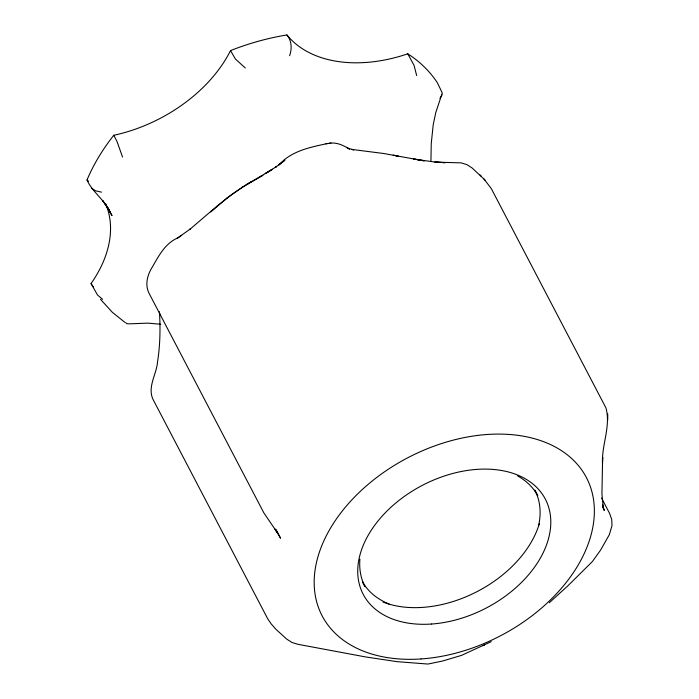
<?xml version="1.0" encoding="UTF-8"?>
<svg xmlns="http://www.w3.org/2000/svg" width="699" height="699" viewBox="0 0 699 699"><rect width="100%" height="100%" fill="white"/><g stroke="black" fill="none" stroke-linecap="round" stroke-linejoin="round"><path stroke-width="1.05" d="M602.94 457.478L602.486 463.603C601.516 444.948 611.075 426.049 605.919 407.849L491.266 188.538L483.839 178.839M607.737 413.93L607.711 420.213M359.915 559.165C359.076 568.593 360.623 578.248 365.009 586.688L362.598 582.066M602.529 462.878L601.935 494.106L603.281 507.99L602.73 504.958L604.268 510.462L602.957 507.36M430.933 161.417L431.239 143.662L433.223 124.675L435.783 112.522L442.284 93.028L437.443 82.901A200.377 134.855 -27.6 0 0 407.779 53.814A128.118 86.222 -27.6 0 1 286.957 34.95A200.377 134.855 -27.6 0 0 230.521 50.581A128.118 86.222 -27.6 0 1 113.771 135.274A200.377 134.855 -27.6 0 0 86.999 179.993C92.565 192.408 104.929 200.071 110.512 212.662L102.762 200.63L106.196 205.655M538.702 525.167C541.297 513.45 540.458 500.799 534.822 490.069L537.723 495.617C533.154 487.247 525.998 480.571 517.697 475.967M289.613 55.719C292.077 48.729 291.806 40.944 286.957 34.95M442.109 94.819L439.951 98.384M210.783 211.937L227.411 197.73M549.309 602.721L567.702 585.989L592.359 561.568L600.607 550.069L609.336 534.674L611.992 525.683L611.721 519.409L609.607 513.433L601.559 498.038M327.184 143.601C309.832 147.34 291.195 150.984 278.953 164.981L284.886 160.22L275.345 167.384L276.69 166.467L265.244 173.64L272.435 169.315L246.424 184.641L232.129 194.217L218.35 205.017L189.717 229.464L190.469 228.879L176.768 238.586L181.705 235.336M227.227 197.861L242.702 186.974L262.964 175.388M241.679 187.647L242.702 186.974M246.424 184.641L251.098 181.819M177.808 237.905C165.375 243.191 158.883 255.554 152.557 266.695C147.384 274.576 144.588 284.904 149.263 293.685L263.916 512.987L277.896 533.512L275.057 529.012L280.587 538.221L276.053 529.545M491.24 641.656L461.506 655.391L442.493 661.036L427.937 664.05L397.259 661.682L365.516 656.929L297.931 644.303L291.955 642.477L286.669 639.069L275.86 629.231L271.125 623.831L267.595 618.571L152.95 399.278C147.244 386.704 156.646 374.297 157.555 361.75C160.115 345.656 160.429 329.264 159.521 313.012L159.608 314.262L159.407 311.719M482.957 645.736L484.529 644.985M329.185 143.321C336.542 141.906 343.454 145.453 349.561 149.088L347.246 148.013L353.711 149.848L351.815 149.429L383.524 153.474L424.328 160.857L413.633 159.057L434.9 162.046L445.141 162.684L434.839 162.098L461.183 162.876L466.958 164.658L472.218 168.057L485.08 180.132M325.944 143.784L330.977 143.059M129.079 323.864L126.668 323.62L125.715 322.641M129.857 323.829L147.769 323.13L160.761 324.24M101.521 192.146L95.632 190.818L91.656 188.293M393.196 155.178L398.247 156.148L393.712 155.274M389.125 604.032C378.29 599.69 368.364 592.306 362.641 581.97M102.604 299.321L97.484 294.969L91.062 283.558A128.118 86.222 -27.6 0 0 105.532 203.601M124.876 322.326L112.286 312.243L100.499 299.286M245.314 67.986L235.458 59.066L230.521 50.59M480.082 174.942L481.305 176.218M107.384 207.507L112.015 215.668L107.567 207.254M407.779 53.814L414.053 65.356L416.665 75.553M113.771 135.274L117.03 141.513L122.535 157.048M93.36 286.922A200.377 134.855 -27.6 0 1 91.062 283.558M86.999 179.993A128.118 86.222 -27.6 0 1 88.528 181.216M539.305 523.769A102.753 69.149 -27.6 0 1 383.043 602.049M421.034 658.947A149.132 100.368 -27.6 0 0 588.75 482.528A149.132 100.368 -27.6 0 0 353.021 498.632A149.132 100.368 -27.6 0 0 421.034 658.947M431.632 624.024A102.753 69.149 -27.6 0 0 546.854 502.31A102.753 69.149 -27.6 0 0 384.319 513.774A102.753 69.149 -27.6 0 0 431.632 624.024"/></g></svg>
